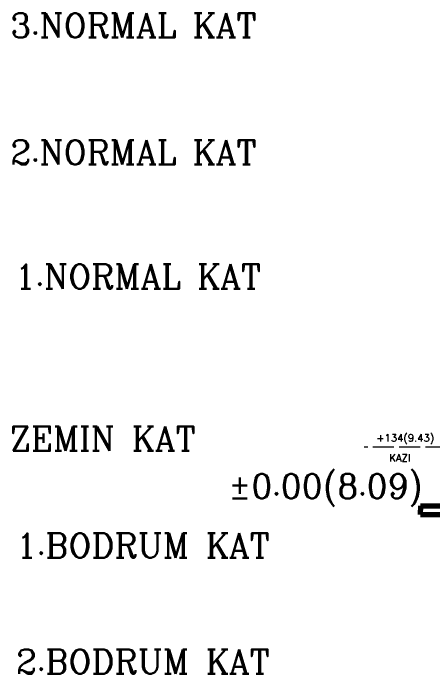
# Model space of a CAD drawing. Header units: millimetres. Extents: x 35860 to 71103, y -11298 to -8385.
# Drawn here: x 39001.4 to 39241.6, y -9682.9 to -9304.4 of the extents above; entities that cross this region are included whole.
import ezdxf

# ---------------------------------------------------------------- set-up
doc = ezdxf.new("R2010")
doc.units = ezdxf.units.MM
doc.header["$MEASUREMENT"] = 0
doc.linetypes.add('ÇİZGİ1', pattern=[15, 12, -3])
for name, color, linetype, lineweight in [('02', 2, 'Continuous', 20), ('03_Yazı', 1, 'Continuous', 30), ('07', 3, 'Continuous', 70)]:
    doc.layers.add(name, color=color, linetype=linetype, lineweight=lineweight)
doc.styles.add('ROMANC', font='romanc', dxfattribs={"height": 0.11})

msp = doc.modelspace()

# ---------------------------------------------------------------- linework, layer by layer
at = {"layer": '02', "linetype": 'ÇİZGİ1'}
msp.add_line((39279.41, -9553), (39202.31, -9553), dxfattribs=at)
at = {"layer": '07'}
for p, q in [((39234.7, -9586.73), (39234.7, -9589.23)), ((39234.7, -9586.73), (39279.41, -9586.73)), ((39234.7, -9591.73), (39234.7, -9589.23)), ((39234.7, -9591.73), (39279.41, -9591.73))]:
    msp.add_line(p, q, dxfattribs=at)

# ---------------------------------------------------------------- texts
at = {"layer": '03_Yazı', "style": 'ROMANC'}
for s, height, p in [('3.NORMAL KAT', 14, (38999.67, -9318.41)), ('2.NORMAL KAT', 14, (38999.67, -9391.15)), ('1.NORMAL KAT', 14, (39002.26, -9462.3)), ('ZEMIN KAT', 14, (38999.6, -9555.18)), ('+134(9.43)', 4.2, (39209.34, -9549.87)), ('KAZI', 4.2, (39216.77, -9561.29)), ('%%P0.00(8.09)', 14, (39124.55, -9582.39)), ('1.BODRUM KAT', 14, (39003.03, -9616.41)), ('2.BODRUM KAT', 14, (39003.03, -9682.91))]:
    msp.add_text(s, height=height, dxfattribs=at).set_placement(p)

doc.saveas('drawing.dxf')
